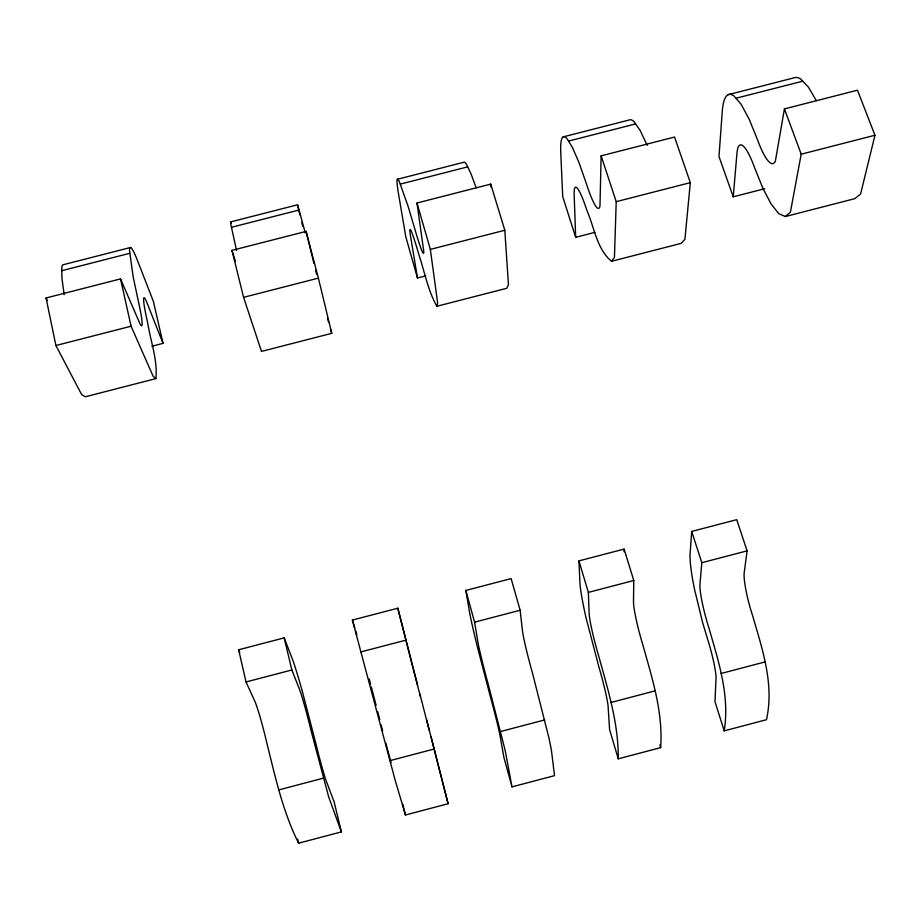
<?xml version="1.0" encoding="UTF-8"?>
<svg xmlns="http://www.w3.org/2000/svg" width="921" height="921" viewBox="0 0 921 921"><rect width="100%" height="100%" fill="white"/><g stroke="black" fill="none" stroke-linecap="round" stroke-linejoin="round"><path stroke-width="1.38" d="M624.081 551.794L624.093 549.089L578.941 560.889L579.896 582.291A69.605 5.837 75.1 0 0 585.963 617.484L599.041 667.529A33.444 2.682 75 0 1 608.044 705.394L609.575 729.467L618.244 758.823L660.668 747.633L660.806 745.054C662.717 710.621 651.872 677.361 642.777 644.608A34.768 3.603 75 0 1 633.498 601.574L633.786 580.506L624.093 549.089M575.683 237.307L574.163 194.815A51.426 6.309 76.1 0 1 587.091 211.001C594.413 227.683 596.889 249.2 611.544 261.299L681.172 243.363L684.913 239.31L690.324 182.646L674.552 137.045L601.137 155.845L599.974 206.097A54.984 7.126 76.5 0 1 586.366 183.636L579.067 162.821L572.471 147.533L567.06 138.726A102.922 12.641 76.1 0 0 560.774 153.105L562.719 196.587L575.683 237.307L594.885 232.368M691.717 531.429L690.117 553.463A69.501 9.268 74.9 0 0 694.457 589.06L702.596 622.458L707.558 639.024A33.398 4.271 74.8 0 1 716.078 676.958L714.984 701.698L724.217 730.86L766.525 719.692L767.02 717.033C773.801 682.599 762.139 648.476 752.641 615.758A34.722 5.319 74.8 0 1 744.226 572.574L747.092 550.862L736.731 519.663L691.717 531.429L701.814 562.708L699.972 584.167A34.733 4.628 74.9 0 0 708.733 627.293C718.058 660.012 729.432 693.743 724.562 728.235L724.217 730.86M733.231 196.806L736.984 153.047A51.323 10.016 76.6 0 1 754.702 167.967L762.956 188.448L771.153 204.059L778.809 213.695L785.383 216.539L854.7 198.683L860.582 194.089L874.95 135.249L857.486 90.2L784.416 108.908L775.39 161.071A54.88 11.305 77.1 0 1 757.523 139.75L749.187 119.258L741.175 104.361L734.049 96.026A102.715 20.066 76.6 0 0 722.237 111.786L718.99 156.512L733.231 196.806L764.649 188.736M784.416 108.908L801.201 154.187L790.414 212.152L785.383 216.539M163.017 343.372L153.439 301.558L137.805 261.345A103.497 6.965 75 0 0 129.493 250.639L133.2 277.002L137.793 298.646A55.318 3.926 74.8 0 1 140.153 324.146L120.524 278.913L46.05 297.99L55.916 345.513L81.647 394.614L85.285 396.79L155.868 378.612C157.79 360.169 150.733 341.864 147.855 323.766A51.714 3.477 75 0 1 147.579 304.229L163.017 343.372L151.907 346.238M436.911 306.256L437.648 302.974L430.349 249.384L416.994 203L490.755 184.108L504.812 230.273L508.45 284.739L506.861 288.25L436.911 306.256C427.735 290.299 424.627 271.522 418.744 254.219A51.53 2.567 75.7 0 0 410.639 236.755L417.478 277.969L425.744 275.851M611.544 261.299L614.434 257.466L616.218 201.676L601.137 155.845M298.6 843.187L341.369 831.905L334.173 802.041L325.746 779.684A33.57 1.474 75.6 0 1 315.477 742.015L302.433 691.763A69.858 3.2 75.6 0 0 291.853 657.617L284.175 637.885L238.631 649.789L246.034 681.966L254.633 700.823A34.94 2.303 75.7 0 1 266.906 743.282C275.183 776.357 282.459 810.1 297.495 840.931L298.6 843.187L297.644 839.112M417.639 685.362L397.814 608.205L352.398 620.063L394.925 779.327L405.447 814.993L448.101 803.734L431.109 736.984M511.995 786.868L554.534 775.643L551.368 749.936L549.123 738.7L532.603 673.527A34.814 1.877 75.2 0 1 522.449 630.666L520.146 610.243L511.12 578.607L465.842 590.43L469.365 611.199A69.697 2.372 75.3 0 0 477.159 645.989L490.225 696.115A33.49 1.094 75.3 0 1 499.712 733.899L503.879 757.327L511.995 786.868L505.134 750.293L488.452 685.12A34.837 1.186 75.3 0 1 477.941 642.328L474.591 622.159L465.842 590.43M278.902 789.873L323.34 778.176M389.905 760.654L434.217 748.992M500.587 731.527L544.783 719.9M610.968 702.481L655.027 690.877M721.028 673.516L764.96 661.946M246.034 681.966L291.853 669.981L299.394 689.092A34.917 1.6 75.6 0 1 311.31 731.619L328.647 796.78L341.369 831.905M360.479 652.022L406.173 640.072M474.591 622.159L520.146 610.243M618.244 758.823L618.244 756.291C618.152 721.983 607.71 688.943 598.742 656.166A34.791 2.913 75.1 0 1 589.118 613.202L588.369 592.387L633.786 580.506M701.814 562.708L747.092 550.862M55.916 345.513L131.093 326.218L153.105 376.217L155.868 378.612M243.581 297.333L318.401 278.13L306.083 231.401L231.965 250.374L243.581 297.333L261.495 351.419L331.756 333.333L318.401 278.13M430.349 249.384L504.812 230.273M616.218 201.676L690.324 182.646M801.201 154.187L874.95 135.249M130.552 247.496L63.561 264.626A103.589 10.027 74.8 0 0 61.742 267.965L61.926 278.165L64.148 294.685M230.814 221.857L297.518 204.807M397.354 179.273L463.77 162.292A103.048 8.162 75.9 0 1 466.521 164.445L470.896 173.516L476.145 187.757M563.192 136.872L629.319 119.96A102.841 15.622 76.3 0 1 633.947 121.63L640.037 130.241L647.198 145.38M728.304 94.644L794.155 77.813A102.634 23.025 76.8 0 1 800.637 78.999L808.442 87.15L816.317 100.654M61.788 270.693L129.734 253.31M231.436 227.303L299.083 210M400.336 184.096L467.695 166.874M568.51 141.086L635.571 123.932M735.96 98.259L802.732 81.175M46.05 297.99L47.362 300.522M238.631 649.789L239.794 652.379M231.965 250.374L235.442 261.299M659.862 744.962L660.668 747.633M330.478 329.096L331.756 333.333M352.398 620.063L354.838 628.11M355.656 630.793L356.876 634.822M578.941 560.889L588.369 592.387M417.478 277.969L405.816 236.835L398.643 194.596A103.14 5.158 75.7 0 1 399.346 181.621L408.187 206.58L414.45 227.717A55.11 2.901 75.8 0 0 423.764 251.341L416.994 203M389.537 756.958L391.08 762.496M327.485 318.206L328.567 322.166M387.637 749.901L389.226 755.784M305.288 232.932L298.369 207.444A103.267 0.633 75.4 0 0 298.45 209.021M369.217 678.984L370.61 684.268M371.313 686.916L376.113 705.336M385.841 743.143L387.281 748.543M419.895 694.031L429.221 730.295M448.101 803.734L426.573 719.589M412.873 667.541L397.814 608.205M413.218 668.865L420.402 696.529M377.794 711.852L379.774 719.612M381.098 724.781L382.641 730.802M402.696 804.171L405.447 814.993M301.72 222.341L302.756 226.497M306.083 231.401L313.911 263.314M315.604 270.256L316.628 274.412M284.175 637.885L291.853 669.981M236.547 250.535L230.906 224.701A103.359 2.406 75.3 0 1 231.447 223.032M120.524 278.913L131.093 326.218M490.755 184.108L490.962 186.917M299.889 214.927A103.267 0.633 75.4 0 1 298.68 210"/></g></svg>
